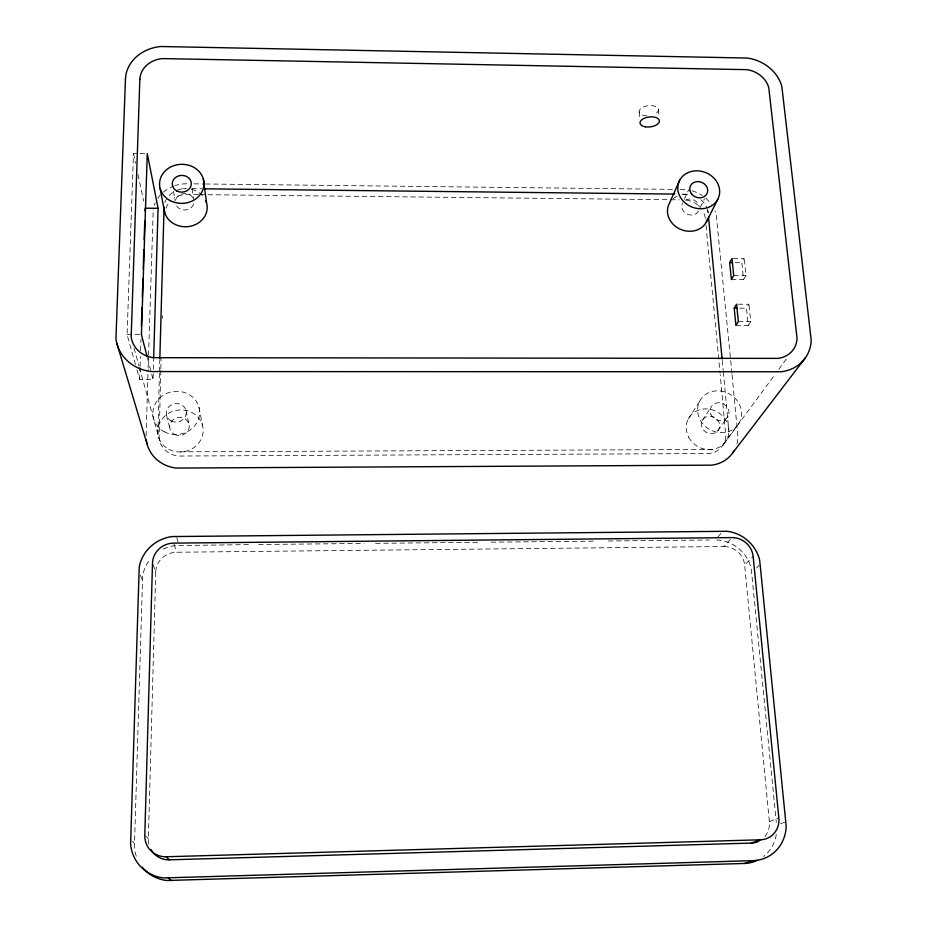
<?xml version="1.0" encoding="UTF-8"?>
<svg xmlns="http://www.w3.org/2000/svg" width="927" height="927" viewBox="0 0 927 927"><rect width="100%" height="100%" fill="white"/><g stroke="black" fill="none" stroke-linecap="round" stroke-linejoin="round"><path stroke-width="0.7" stroke-dasharray="4.63 3.48" d="M159.421 373.291L157.926 433.685M159.467 371.843L159.792 360.302M160.8 370.406L159.12 438.007A22.549 20.869 -9.4 0 0 178.111 456.038L709.271 453.535A21.692 19.734 30.6 0 0 725.841 435.945L720.186 374.612M160.835 368.969L161.124 358.865M162.237 318.436L162.318 315.551M148.957 844.254A22.097 20.985 -50.5 0 1 148.378 838.668L155.748 571.808L152.967 564.3M136.999 369.931L139.664 379.433L153.048 379.433L153.303 370.812M153.349 369.363L153.639 359.305M146.084 435.806L148.111 369.56M148.146 368.123L148.505 356.594M148.552 355.157L153.256 209.131M136.304 856.224A39.722 37.729 -51 0 1 134.403 847.591L142.642 575.864A36.721 34.774 -19.5 0 1 150.371 559.108M139.664 379.433L140.035 367.926M140.081 366.489L140.406 356.408M140.591 350.649L140.962 339.143M135.469 364.508L127.08 334.635L133.488 153.326L145.887 153.488M684.288 199.247L688.321 190.533M700.279 207.416L704.474 198.784M731.368 279.583L743.57 279.664L741.843 262.723L744.242 258.575L732.017 258.482M743.57 279.664L745.992 275.597L744.242 258.575M735.922 325.435L748.251 325.481L746.49 308.181L748.946 304.253L736.594 304.207M688.251 419.039L699.7 401.24M748.251 325.481L750.731 321.634L748.946 304.253M702.168 420.51L711.079 407.185M717.591 431.09A9.432 8.563 30.4 0 0 712.098 416.397A9.432 8.563 30.4 0 0 701.866 427.22A9.432 8.563 30.4 0 0 717.591 431.09L728.182 416.119M723.964 443.558L736.548 426.455A22.526 20.359 30.2 0 0 723.292 391.495A22.526 20.359 30.2 0 0 698.993 417.301A22.526 20.359 30.2 0 0 736.548 426.455M722.573 445.667L775.378 373.929M778.819 369.259L788.251 356.443M717.892 536.976L721.322 533.037M155.748 571.808A20.417 19.293 -18.8 0 1 176.512 552.249L723.941 546.524L731.113 538.587M764.914 836.536A21.251 19.641 59.1 0 0 769.352 821.612L744.636 564.983L753.13 556.385M756.594 567.961L759.41 565.203M769.352 821.612L778.831 817.892M780.615 823.767L784.659 822.237M248.413 544.612L174.821 545.609A36.721 34.774 -19.5 0 0 161.298 550.082M712.214 449.456L177.057 451.843M183.291 188.749L186.003 188.621M186.767 183.766L182.897 183.94A33.696 29.815 -2.1 0 0 175.423 185.493M258.529 544.508L364.056 543.454M375.62 543.338L479.699 542.283M491.264 542.168L593.894 541.148M608.344 540.997L709.537 539.977M738.332 321.588L750.731 321.634M127.08 334.635L141.437 334.67M739.665 308.158L746.49 308.181M735.088 262.677L741.843 262.723M733.721 275.516L745.992 275.597M194.01 183.847L204.137 183.963M205.585 183.986L672.967 189.363M680.198 189.444L686.756 189.734A32.364 28.343 22.3 0 1 690.858 190.51M191.785 188.691L201.901 188.795M681.924 194.183L688.819 194.415A20.718 18.123 22.3 0 0 680.997 194.797M198.505 194.612L184.241 194.612A21.425 18.957 -2.1 0 0 173.928 198.227M199.954 194.624L669.178 199.722M670.627 199.734L679.317 199.838M716.641 540.001L719.271 540.14A35.388 32.712 39.5 0 1 751.252 568.668L776.305 822.423M132.341 841.415L134.253 843.083M145.69 836.038L148.378 838.668M140.267 575.099L142.237 579.92M174.114 544.427L176.512 552.249M176.721 537.544L179.027 545.308M134.044 348.1L139.004 366.038M139.374 367.416L159.618 440.696M147.602 358.448L153.048 379.433M166.524 415.238L169.954 428.83M186.014 410.394L188.981 424.079M133.488 153.326L135.585 163.175M137.984 174.427L143.685 201.147M198.957 407.185L202.492 425.354M173.5 191.356L175.18 201.043M707.73 210.464L708.112 212.793M705.343 218.32L704.96 216.003A20.579 18.03 22.3 0 0 703.164 211.368M192.086 188.633L193.755 199.745M731.948 373.349L716.235 214.751A32.364 28.343 22.3 0 0 715.065 211.043M732.087 374.786L737.95 437.417A34.114 31.031 30.6 0 1 736.49 445.47M722.249 360.394L723.211 370.429M723.338 371.866L728.9 431.75M706.026 225.493L720.059 373.175M658.413 109.537L659.027 116.57M639.132 111.9L639.584 117.52M776.293 834.474A38.216 35.365 59.6 0 1 763.593 856.502M723.941 546.524A19.664 18.134 39.1 0 1 744.636 564.983M686.2 200.058A20.579 18.03 22.3 0 1 700.152 207.196M166.014 208.251A21.425 18.957 -2.1 0 1 168.285 203.708M164.936 202.457A21.576 19.061 -2.1 0 1 175.284 191.043M177.845 189.965A21.576 19.061 -2.1 0 1 186.095 188.621M191.646 189.328A21.576 19.061 -2.1 0 1 203.778 197.231M673.222 198.656A20.718 18.123 22.3 0 1 679.758 195.133M700.963 199.768A20.718 18.123 22.3 0 1 706.977 208.088M707.382 209.259A20.718 18.123 22.3 0 1 708.124 212.874M692.214 190.869A32.364 28.343 22.3 0 1 702.342 195.574M705.667 198.077A32.364 28.343 22.3 0 1 711.241 204.067M154.23 205.319A33.696 29.815 -2.1 0 1 155.191 202.851M157.81 198.193A33.696 29.815 -2.1 0 1 160.348 194.994M163.337 192.109A33.696 29.815 -2.1 0 1 174.403 185.84M646.849 115.817A9.71 5.029 -7.1 0 1 640.128 109.212A9.71 5.029 -7.1 0 1 655.192 106.327A9.71 5.029 -7.1 0 1 654.068 114.438M698.471 211.124A8.946 7.81 22.2 0 1 686.768 213.928A8.946 7.81 22.2 0 1 682.562 202.978M685.505 200.105A8.946 7.81 22.2 0 1 699.271 207.138M193.662 203.998A9.316 8.216 -2 0 1 185.736 209.954A9.316 8.216 -2 0 1 176.547 205.806M175.771 199.548A9.316 8.216 -2 0 1 183.685 193.627A9.316 8.216 -2 0 1 192.862 197.752M168.818 449.271A22.723 21.008 -9.2 0 0 203.152 430.788A22.723 21.008 -9.2 0 0 169.479 412.805A22.723 21.008 -9.2 0 0 168.818 449.271M688.657 437.196A21.854 19.861 30.5 0 0 725.621 441.542A21.854 19.861 30.5 0 0 708.402 409.016A21.854 19.861 30.5 0 0 688.657 437.196M710.777 414.033A9.652 8.725 30.2 0 0 726.872 417.984A9.652 8.725 30.2 0 0 721.229 403.002A9.652 8.725 30.2 0 0 710.777 414.033M164.195 431.727A23.442 21.588 -8.7 0 0 199.641 412.77A23.442 21.588 -8.7 0 0 164.902 394.265A23.442 21.588 -8.7 0 0 164.195 431.727M171.089 420.881A10.046 9.258 -8.7 0 0 186.304 412.793A10.046 9.258 -8.7 0 0 171.437 404.821A10.046 9.258 -8.7 0 0 171.089 420.881M174.415 434.357A9.815 9.061 -9.1 0 0 189.27 426.42A9.815 9.061 -9.1 0 0 174.739 418.622A9.815 9.061 -9.1 0 0 174.415 434.357"/><path stroke-width="1.39" d="M159.826 358.853L164.067 207.3M153.685 357.868L158.065 208.308L147.266 153.511L141.437 334.67L147.242 357.057M141.379 326.188L141.982 307.486M142.306 297.405L142.92 278.703M143.245 268.621L143.847 249.919M144.172 239.838L144.774 221.136M145.099 211.066L145.191 208.181L158.065 208.308M679.792 180.023L669.445 203.245A20.718 18.123 22.3 0 0 680.997 229.537A20.718 18.123 22.3 0 0 707.614 218.818M706.293 222.121L717.741 199.398A21.321 18.54 22.2 0 0 696.849 170.823A21.321 18.54 22.2 0 0 681.588 199.12A21.321 18.54 22.2 0 0 717.741 199.398M729.676 262.631L732.017 258.482L733.721 275.516L731.368 279.583L729.676 262.631L732.376 262.654M734.207 308.135L736.594 304.207L738.332 321.588L735.922 325.435L734.207 308.135L736.93 308.146M732.851 452.724L805.54 357.625M751.322 843.083L760.476 839.792A21.703 20.023 58.7 0 0 778.831 817.892L753.13 556.385A20.046 18.447 38.8 0 0 732.006 537.59L173.708 543.118A20.834 19.652 -18.2 0 0 152.503 563.037L144.797 835.157A22.572 21.437 -50 0 0 166.2 856.757L169.34 859.816L751.322 843.083A21.251 19.641 59.1 0 0 758.854 841.264M142.294 867.127A39.722 37.729 -51 0 0 166.883 880.488L744.636 863.454L753.5 860.638L757.741 860.21A39.004 36.037 59.2 0 0 786.166 826.142L759.7 560.325A36.083 33.268 39.1 0 0 727.058 531.287L172.051 536.559A37.462 35.411 -18.9 0 0 139.201 567.347L130.591 844.346A40.556 38.517 -50.5 0 0 163.743 877.927L753.5 860.638M744.636 863.454L748.796 863.037A38.216 35.365 59.6 0 0 757.683 860.198M166.2 856.757L760.476 839.792M204.797 188.83L674.694 194.102M168.332 878.089L171.368 880.65M116.848 343.396L147.022 443.859M160.151 188.575L164.658 212.341M203.326 178.957L206.559 202.897M708.529 217.092L722.11 358.969M169.34 859.816A22.097 20.985 -50.5 0 1 150.974 849.445M734.3 450.429A34.114 31.031 30.6 0 1 711.913 465.157L176.13 468.065A35.469 32.827 -9.4 0 1 146.246 439.618M205.701 200.533A21.576 19.061 -2.1 0 1 189.398 226.431A21.576 19.061 -2.1 0 1 164.067 207.393M139.838 79.328L131.182 336.721A26.628 24.102 -6.7 0 0 153.523 357.683L777.985 358.39A25.469 22.538 29.1 0 0 797.035 338.309L768.796 87.845A23.951 20.267 21.7 0 0 746.791 69.664L162.306 58.598A25.087 21.506 -0.7 0 0 140.139 76.628L139.838 79.328M125.469 78.668L115.956 338.494A41.877 37.903 -6.7 0 0 151.101 371.565L781.287 371.762A40.046 35.446 29.1 0 0 811.195 340.07L781.832 86.524A37.671 31.877 21.7 0 0 747.266 58.042L160.8 46.512A39.455 33.824 -0.7 0 0 125.921 74.763L125.469 78.668M645.331 126.802A9.745 4.983 -7 0 0 659.387 120.8A9.745 4.983 -7 0 0 644.427 118.216A9.745 4.983 -7 0 0 645.331 126.802M691.38 193.697A9.143 7.949 22.2 0 0 706.884 193.847A9.143 7.949 22.2 0 0 697.961 181.588A9.143 7.949 22.2 0 0 691.38 193.697M170.325 200.672A22.236 19.537 -1.8 0 0 203.986 184.01A22.236 19.537 -1.8 0 0 170.974 166.837A22.236 19.537 -1.8 0 0 170.325 200.672M176.872 190.974A9.525 8.366 -1.8 0 0 191.31 183.859A9.525 8.366 -1.8 0 0 177.184 176.466A9.525 8.366 -1.8 0 0 176.872 190.974"/></g></svg>
